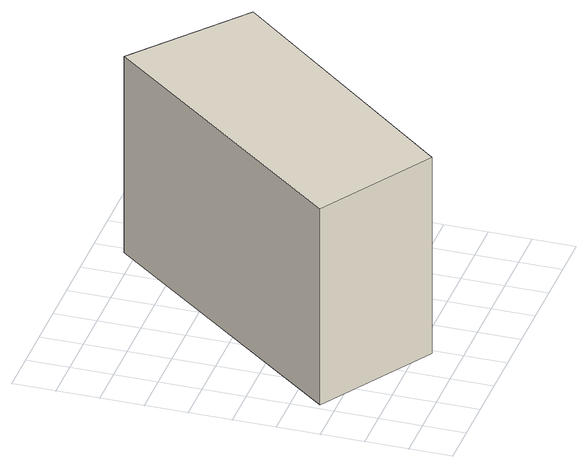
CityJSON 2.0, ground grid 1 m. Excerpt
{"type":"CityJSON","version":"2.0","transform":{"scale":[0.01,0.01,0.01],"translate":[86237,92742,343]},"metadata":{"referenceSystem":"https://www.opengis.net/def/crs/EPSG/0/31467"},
"CityObjects":{
"building1":{"type":"Building","geometry":[{"type":"Solid","lod":"1","boundaries":[[[[0,1,2,3]],[[2,4,5,3]],[[1,6,4,2]],[[0,7,6,1]],[[3,5,7,0]],[[4,6,7,5]]]]}]}
},
"vertices":[
[17,238,585],[290,69,585],[744,616,585],[486,829,585],[744,616,85],[486,829,85],[290,69,85],[17,238,85]
]}
